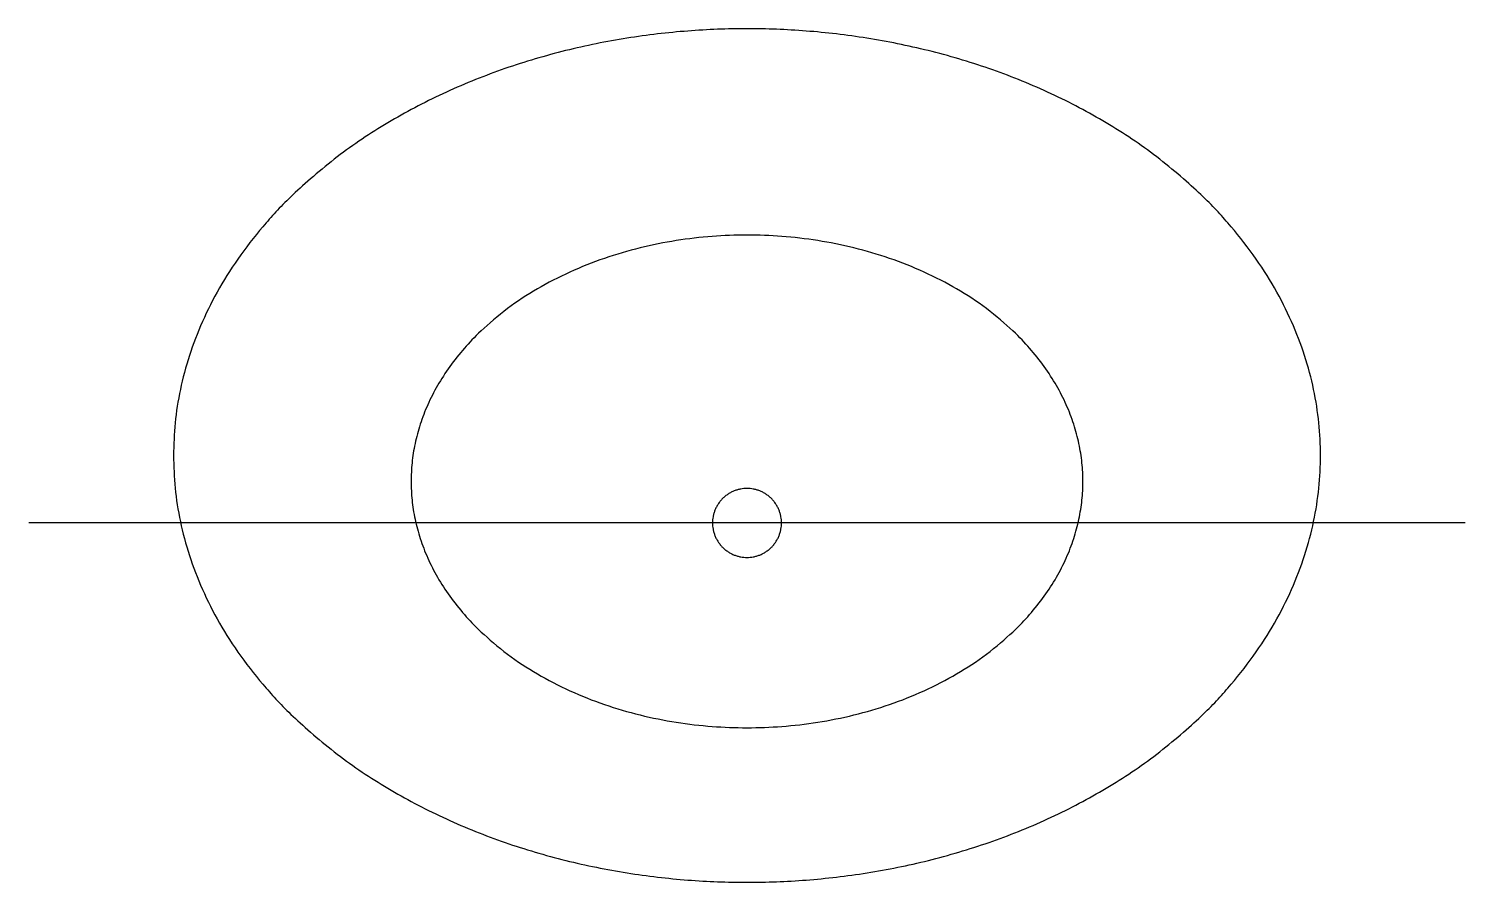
# Model space of a CAD drawing. Header units: inches. Extents: x -125 to 125, y -63 to 86.
import ezdxf

# ---------------------------------------------------------------- set-up
doc = ezdxf.new("R2010")
doc.units = ezdxf.units.IN
doc.header["$MEASUREMENT"] = 0

msp = doc.modelspace()

# ---------------------------------------------------------------- linework, layer by layer
for p, q in [((125, 0), (-125, 0)), ((125, 0, 10.85), (-125, 0, 10.85)), ((125, 0, 21.7), (-125, 0, 21.7)), ((125, 0, 24.97), (-125, 0, 24.97)), ((125, 0, 30.37), (-125, 0, 30.37)), ((125, 0, 36.7), (-125, 0, 36.7))]:
    msp.add_line(p, q)
for points, knots in [([(-99.81, 11.74), (-99.81, 86.01), (0, 86.01), (99.81, 86.01), (99.81, 11.74), (99.81, -62.54), (0, -62.54), (-99.81, -62.54), (-99.81, 11.74)], [0, 0, 0, 1.570796, 1.570796, 3.141593, 3.141593, 4.712389, 4.712389, 6.283185, 6.283185, 6.283185]), ([(-99.81, 11.74, 21.7), (-99.81, 86.01, 21.7), (0, 86.01, 21.7), (99.81, 86.01, 21.7), (99.81, 11.74, 21.7), (99.81, -62.54, 21.7), (0, -62.54, 21.7), (-99.81, -62.54, 21.7), (-99.81, 11.74, 21.7)], [0, 0, 0, 1.570796, 1.570796, 3.141593, 3.141593, 4.712389, 4.712389, 6.283185, 6.283185, 6.283185]), ([(-58.46, 7.23, 36.7), (-58.46, 50.1, 36.7), (0, 50.1, 36.7), (58.46, 50.1, 36.7), (58.46, 7.23, 36.7), (58.46, -35.64, 36.7), (0, -35.64, 36.7), (-58.46, -35.64, 36.7), (-58.46, 7.23, 36.7)], [0, 0, 0, 1.570796, 1.570796, 3.141593, 3.141593, 4.712389, 4.712389, 6.283185, 6.283185, 6.283185]), ([(0, 6, 24.97), (6, 6, 24.97), (6, 0, 24.97), (6, -6, 24.97), (0, -6, 24.97), (-6, -6, 24.97), (-6, 0, 24.97), (-6, 6, 24.97), (0, 6, 24.97)], [0, 0, 0, 9424.777961, 9424.777961, 18849.555922, 18849.555922, 28274.333882, 28274.333882, 37699.111843, 37699.111843, 37699.111843])]:
    msp.add_rational_spline(points, [1, 0.707106781187, 1, 0.707106781187, 1, 0.707106781187, 1, 0.707106781187, 1], degree=2, knots=knots)

doc.saveas('drawing.dxf')
